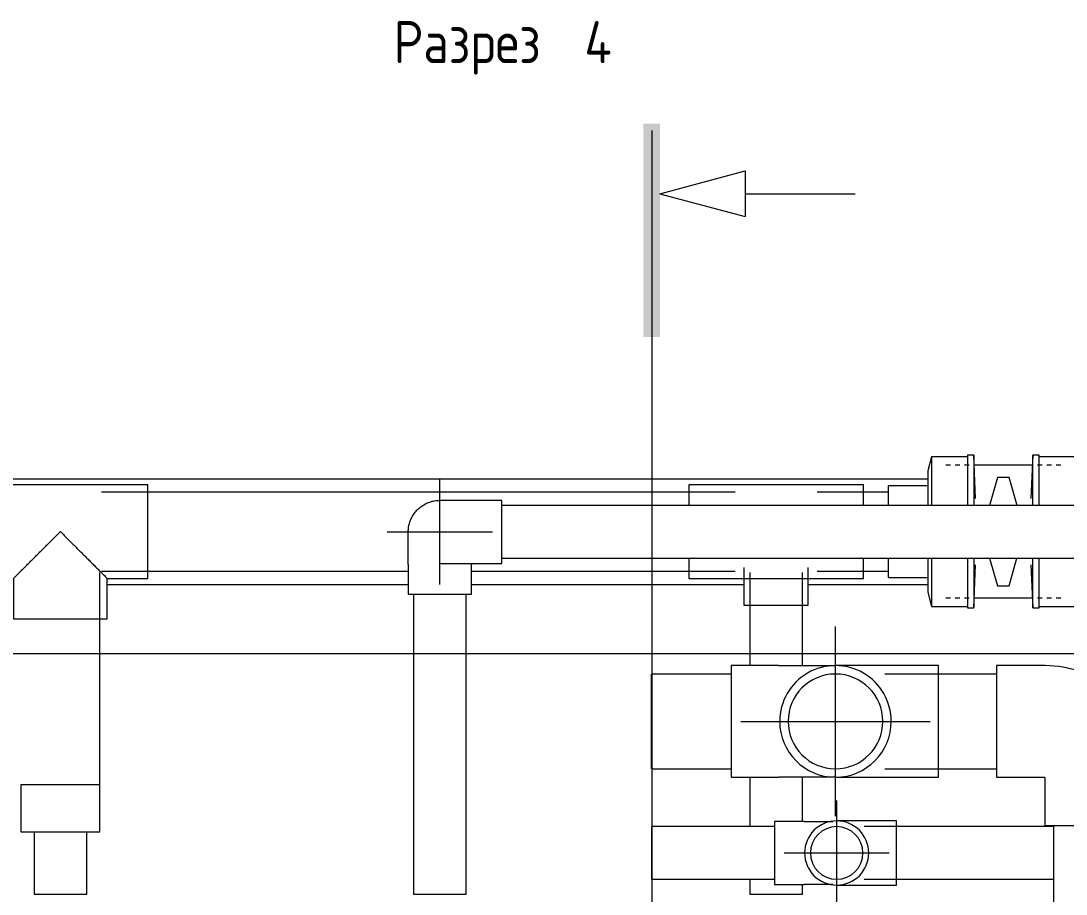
# Model space of a CAD drawing. Header units: millimetres. Extents: x -3824 to 3958, y -576 to 3647.
# Drawn here: x -3096 to -2102, y 2556 to 3385 of the extents above; entities that cross this region are included whole.
import ezdxf

# ---------------------------------------------------------------- set-up
doc = ezdxf.new("R2010")
doc.units = ezdxf.units.MM
for name, color, linetype, lineweight in [('A-_ANOTSYBL_E', 7, 'Continuous', 9), ('A_--------_E-', 8, 'Continuous', 9), ('M-_WATR----_E', 5, 'Continuous', 9)]:
    doc.layers.add(name, color=color, linetype=linetype, lineweight=lineweight)
doc.styles.add('GOST Common_1', font='GOST_Common.ttf', dxfattribs={"width": 0.9, "height": 40})

# ---------------------------------------------------------------- blocks, each defined once
blk = doc.blocks.new('PNS-0100 MAIN FRAME - ASY PNS-0100 MAIN FRAME_iam-651195-Разрез 2')
at = {"layer": 'A_--------_E-'}
for p, q in [((-2233.93, 2950), (-3274.82, 2950)), ((-3013.52, 2850), (-2727.49, 2850)), ((-2667.49, 2850), (-2408.52, 2850)), ((-2347.52, 2850), (-2233.93, 2850))]:
    blk.add_line(p, q, dxfattribs=at)
blk = doc.blocks.new('PNS-0100 MAIN FRAME - Standard-550811-Разрез 2')
blk.add_blockref('PNS-0100 MAIN FRAME - ASY PNS-0100 MAIN FRAME_iam-651195-Разрез 2', (0, 0))
blk = doc.blocks.new('COMER_TE40_U-PVC тройник равнопроходный - DN16 - DN315 _Grey_-562458-Разрез 2')
at = {"layer": 'M-_WATR----_E', "color": 66, "lineweight": 20}
for p, q in [((-2975.02, 2944.8), (-3141.02, 2944.8)), ((-3141.02, 2944.8), (-3141.02, 2855.8)), ((-2975.02, 2855.8), (-2975.02, 2944.8)), ((-3141.02, 2855.8), (-3102.52, 2855.8)), ((-3102.52, 2855.8), (-3102.52, 2817.3)), ((-3013.52, 2855.8), (-2975.02, 2855.8)), ((-3013.52, 2817.3), (-3013.52, 2855.8)), ((-3102.52, 2817.3), (-3013.52, 2817.3))]:
    blk.add_line(p, q, dxfattribs=at)
for points, knots in [([(-3102.52, 2855.8), (-3102.5, 2855.8), (-3102.27, 2856.02), (-3101.38, 2856.95), (-3100.13, 2858.19), (-3098.88, 2859.43), (-3097.86, 2860.47), (-3096.74, 2861.6), (-3095.51, 2862.82), (-3094.19, 2864.12), (-3092.83, 2865.5), (-3091.4, 2866.94), (-3089.9, 2868.43), (-3088.34, 2869.98), (-3086.75, 2871.57), (-3085.13, 2873.21), (-3082.9, 2875.43), (-3080.04, 2878.29), (-3076.51, 2881.82), (-3071.69, 2886.64), (-3065.52, 2892.79), (-3060.54, 2897.81), (-3058.02, 2900.3)], [0, 0, 0, 0, 0.0625, 0.125, 0.1875, 0.21875, 0.25, 0.28125, 0.3125, 0.34375, 0.375, 0.40625, 0.4375, 0.46875, 0.5, 0.53125, 0.5625, 0.625, 0.6875, 0.75, 0.875, 1, 1, 1, 1]), ([(-3058.02, 2900.3), (-3055.51, 2897.81), (-3050.53, 2892.79), (-3044.36, 2886.64), (-3039.54, 2881.82), (-3036.01, 2878.29), (-3033.15, 2875.43), (-3030.92, 2873.21), (-3029.3, 2871.57), (-3027.71, 2869.98), (-3026.15, 2868.43), (-3024.65, 2866.94), (-3023.22, 2865.5), (-3021.86, 2864.12), (-3020.54, 2862.82), (-3019.31, 2861.6), (-3018.19, 2860.47), (-3017.17, 2859.43), (-3015.92, 2858.19), (-3014.66, 2856.95), (-3013.78, 2856.02), (-3013.55, 2855.8), (-3013.52, 2855.8)], [0, 0, 0, 0, 0.125, 0.25, 0.3125, 0.375, 0.4375, 0.46875, 0.5, 0.53125, 0.5625, 0.59375, 0.625, 0.65625, 0.6875, 0.71875, 0.75, 0.78125, 0.8125, 0.875, 0.9375, 1, 1, 1, 1])]:
    blk.add_open_spline(points, degree=3, knots=knots, dxfattribs=at)
blk = doc.blocks.new('COMER_EL50_U-PVC отвод 90 - DN16-DN315 _Grey_-V7-Разрез 2')
at = {"layer": 'M-_WATR----_E', "color": 94, "lineweight": 20}
for p, q in [((-2727.49, 2869.18), (-2727.49, 2840.98)), ((-2667.49, 2840.98), (-2667.49, 2869.18)), ((-2727.49, 2840.98), (-2697.49, 2840.98)), ((-2697.49, 2840.98), (-2667.49, 2840.98))]:
    blk.add_line(p, q, dxfattribs=at)
at = {"layer": 'M-_WATR----_E', "color": 94, "lineweight": 20, "flags": 128}
for points in [[(-2727.49, 2899.98), (-2727.47, 2901.18), (-2727.4, 2902.38), (-2727.28, 2903.57), (-2727.11, 2904.76), (-2726.9, 2905.94), (-2726.63, 2907.11), (-2726.33, 2908.27), (-2725.97, 2909.42), (-2725.57, 2910.55), (-2725.13, 2911.66), (-2724.64, 2912.76), (-2724.1, 2913.84), (-2723.53, 2914.89), (-2722.91, 2915.92), (-2722.25, 2916.92), (-2721.56, 2917.9), (-2720.82, 2918.85), (-2720.05, 2919.76), (-2719.24, 2920.65), (-2718.39, 2921.5), (-2717.52, 2922.32), (-2716.61, 2923.1), (-2715.67, 2923.85), (-2714.7, 2924.56), (-2713.7, 2925.23), (-2712.68, 2925.85), (-2711.63, 2926.44), (-2710.56, 2926.98), (-2709.47, 2927.49), (-2708.36, 2927.94), (-2707.24, 2928.36), (-2706.09, 2928.72), (-2704.94, 2929.04), (-2703.77, 2929.32), (-2702.59, 2929.55), (-2701.41, 2929.73), (-2700.21, 2929.86), (-2699.02, 2929.94), (-2697.82, 2929.98), (-2697.49, 2929.98)], [(-2727.49, 2869.18), (-2727.49, 2870.41), (-2727.49, 2871.64), (-2727.49, 2872.87), (-2727.49, 2874.09), (-2727.49, 2875.3), (-2727.49, 2876.5), (-2727.49, 2877.69), (-2727.49, 2878.87), (-2727.49, 2880.03), (-2727.49, 2881.18), (-2727.49, 2882.3), (-2727.49, 2883.4), (-2727.49, 2884.49), (-2727.49, 2885.54), (-2727.49, 2886.57), (-2727.49, 2887.58), (-2727.49, 2888.55), (-2727.49, 2889.49), (-2727.49, 2890.4), (-2727.49, 2891.28), (-2727.49, 2892.12), (-2727.49, 2892.92), (-2727.49, 2893.69), (-2727.49, 2894.41), (-2727.49, 2895.1), (-2727.49, 2895.74), (-2727.49, 2896.35), (-2727.49, 2896.9), (-2727.49, 2897.42), (-2727.49, 2897.89), (-2727.49, 2898.31), (-2727.49, 2898.69), (-2727.49, 2899.02), (-2727.49, 2899.3), (-2727.49, 2899.53), (-2727.49, 2899.72), (-2727.49, 2899.86)], [(-2667.49, 2869.98), (-2667.49, 2869.51), (-2667.49, 2869.18)]]:
    blk.add_lwpolyline(points, dxfattribs=at)
blk = doc.blocks.new('COMER_EL50_U-PVC отвод 90 - DN16-DN315 _Grey_-V6-Разрез 2')
at = {"layer": 'M-_WATR----_E', "color": 94, "lineweight": 20}
for p, q in [((-2727.49, 2309), (-2727.49, 2280.8)), ((-2697.49, 2309), (-2727.49, 2309)), ((-2667.49, 2309), (-2697.49, 2309)), ((-2667.49, 2280.8), (-2667.49, 2309))]:
    blk.add_line(p, q, dxfattribs=at)
at = {"layer": 'M-_WATR----_E', "color": 94, "lineweight": 20, "flags": 128}
for points in [[(-2727.49, 2280.8), (-2727.49, 2279.57), (-2727.49, 2278.34), (-2727.49, 2277.11), (-2727.49, 2275.89), (-2727.49, 2274.68), (-2727.49, 2273.48), (-2727.49, 2272.29), (-2727.49, 2271.11), (-2727.49, 2269.95), (-2727.49, 2268.81), (-2727.49, 2267.68), (-2727.49, 2266.58), (-2727.49, 2265.5), (-2727.49, 2264.44), (-2727.49, 2263.41), (-2727.49, 2262.41), (-2727.49, 2261.43), (-2727.49, 2260.49), (-2727.49, 2259.58), (-2727.49, 2258.71), (-2727.49, 2257.86), (-2727.49, 2257.06), (-2727.49, 2256.3), (-2727.49, 2255.57), (-2727.49, 2254.88), (-2727.49, 2254.24), (-2727.49, 2253.64), (-2727.49, 2253.08), (-2727.49, 2252.56), (-2727.49, 2252.09), (-2727.49, 2251.67), (-2727.49, 2251.29), (-2727.49, 2250.96), (-2727.49, 2250.68), (-2727.49, 2250.45), (-2727.49, 2250.26), (-2727.49, 2250.13), (-2727.49, 2250.04), (-2727.49, 2250), (-2727.49, 2250)], [(-2667.49, 2250), (-2667.49, 2250.02), (-2667.49, 2250.1), (-2667.49, 2250.22), (-2667.49, 2250.39), (-2667.49, 2250.61), (-2667.49, 2250.88), (-2667.49, 2251.2), (-2667.49, 2251.56), (-2667.49, 2251.97), (-2667.49, 2252.43), (-2667.49, 2252.93), (-2667.49, 2253.48), (-2667.49, 2254.07), (-2667.49, 2254.7), (-2667.49, 2255.38), (-2667.49, 2256.1), (-2667.49, 2256.85), (-2667.49, 2257.64), (-2667.49, 2258.48), (-2667.49, 2259.34), (-2667.49, 2260.24), (-2667.49, 2261.18), (-2667.49, 2262.14), (-2667.49, 2263.14), (-2667.49, 2264.16), (-2667.49, 2265.21), (-2667.49, 2266.28), (-2667.49, 2267.38), (-2667.49, 2268.5), (-2667.49, 2269.64), (-2667.49, 2270.8), (-2667.49, 2271.97), (-2667.49, 2273.16), (-2667.49, 2274.36), (-2667.49, 2275.57), (-2667.49, 2276.78), (-2667.49, 2278.01), (-2667.49, 2279.24), (-2667.49, 2280.47), (-2667.49, 2280.8)]]:
    blk.add_lwpolyline(points, dxfattribs=at)
blk = doc.blocks.new('COMER_industrial series - BVI10075-336251-Разрез 2')
at = {"layer": 'M-_WATR----_E', "color": 94, "lineweight": 20}
for p, q in [((-2230.33, 2971.45), (-2233.93, 2958)), ((-2196.13, 2971.45), (-2230.33, 2971.45)), ((-2230.33, 2971.45), (-2230.33, 2925.05)), ((-2190.13, 2972.8), (-2196.13, 2972.8)), ((-2196.13, 2972.8), (-2196.13, 2925.06)), ((-2188.46, 2931.8), (-2190.13, 2972.8)), ((-2190.13, 2972.8), (-2190.13, 2925.06)), ((-2134.13, 2972.8), (-2135.8, 2931.8)), ((-2128.13, 2972.8), (-2134.13, 2972.8)), ((-2134.13, 2925.06), (-2134.13, 2972.8)), ((-2128.13, 2925.06), (-2128.13, 2972.8)), ((-2093.93, 2971.45), (-2128.13, 2971.45)), ((-2090.33, 2958), (-2093.93, 2971.45)), ((-2093.93, 2925.05), (-2093.93, 2971.45)), ((-2212.27, 2963.3), (-2216.7, 2963.3)), ((-2203.42, 2963.3), (-2207.84, 2963.3)), ((-2194.56, 2963.3), (-2198.99, 2963.3)), ((-2134.13, 2963.3), (-2190.13, 2963.3)), ((-2125.27, 2963.3), (-2129.7, 2963.3)), ((-2116.42, 2963.3), (-2120.84, 2963.3)), ((-2107.56, 2963.3), (-2111.99, 2963.3)), ((-2233.93, 2958), (-2233.93, 2925)), ((-2167.73, 2951.7), (-2175.27, 2924.98)), ((-2156.53, 2951.7), (-2167.73, 2951.7)), ((-2148.99, 2924.98), (-2156.53, 2951.7)), ((-2090.33, 2925), (-2090.33, 2958)), ((-2233.93, 2943.8), (-2271.13, 2943.8)), ((-2271.13, 2925.18), (-2271.13, 2943.8)), ((-2053.13, 2943.8), (-2090.33, 2943.8)), ((-2053.13, 2943.8), (-2053.13, 2928.45)), ((-2271.13, 2856.8), (-2271.13, 2874.77)), ((-2233.93, 2874.96), (-2233.93, 2842.6)), ((-2230.33, 2874.93), (-2230.33, 2829.15)), ((-2196.13, 2874.92), (-2196.13, 2827.8)), ((-2190.13, 2874.92), (-2190.13, 2827.8)), ((-2175.09, 2874.98), (-2167.73, 2848.9)), ((-2156.53, 2848.9), (-2149.17, 2874.98)), ((-2134.13, 2827.8), (-2134.13, 2874.92)), ((-2128.13, 2827.8), (-2128.13, 2874.92)), ((-2093.93, 2829.15), (-2093.93, 2874.93)), ((-2090.33, 2842.6), (-2090.33, 2874.96)), ((-2190.13, 2827.8), (-2188.46, 2868.8)), ((-2135.8, 2868.8), (-2134.13, 2827.8)), ((-2053.13, 2867), (-2053.13, 2856.8)), ((-2271.13, 2856.8), (-2233.93, 2856.8)), ((-2090.33, 2856.8), (-2053.13, 2856.8)), ((-2233.93, 2842.6), (-2230.33, 2829.15)), ((-2167.73, 2848.9), (-2156.53, 2848.9)), ((-2093.93, 2829.15), (-2090.33, 2842.6)), ((-2216.7, 2837.3), (-2212.27, 2837.3)), ((-2207.84, 2837.3), (-2203.42, 2837.3)), ((-2198.99, 2837.3), (-2194.56, 2837.3)), ((-2190.13, 2837.3), (-2134.13, 2837.3)), ((-2129.7, 2837.3), (-2125.27, 2837.3)), ((-2120.84, 2837.3), (-2116.42, 2837.3)), ((-2111.99, 2837.3), (-2107.56, 2837.3)), ((-2230.33, 2829.15), (-2196.13, 2829.15)), ((-2196.13, 2827.8), (-2190.13, 2827.8)), ((-2134.13, 2827.8), (-2128.13, 2827.8)), ((-2128.13, 2829.15), (-2093.93, 2829.15))]:
    blk.add_line(p, q, dxfattribs=at)
blk = doc.blocks.new('RB90 - Переходное кольцо ПВХ-V52-Разрез 2')
at = {"layer": 'M-_WATR----_E', "color": 66, "lineweight": 20}
for p, q in [((-3095.52, 2660), (-3095.52, 2646)), ((-3020.52, 2646), (-3020.52, 2660)), ((-3095.52, 2646), (-3095.52, 2615)), ((-3020.52, 2615), (-3020.52, 2646))]:
    blk.add_line(p, q, dxfattribs=at)
for centre, major_axis, start_param, end_param in [((-3058.02, 2660), (-37.5, 0), 0.00014, 3.141453), ((-3058.02, 2615), (37.5, 0), 3.141593, 6.283185)]:
    blk.add_ellipse(centre, major_axis=major_axis, ratio=0.000157, start_param=start_param, end_param=end_param, dxfattribs=at)
blk = doc.blocks.new('Тройник клеевой - d 20-315 мм-973939-Разрез 2')
at = {"layer": 'M-_WATR----_E', "color": 40, "lineweight": 20}
for p, q in [((-2294.42, 2625.5), (-2320.42, 2625.5)), ((-2263.42, 2625.5), (-2294.42, 2625.5)), ((-2263.42, 2595), (-2263.42, 2625.5)), ((-2263.42, 2564.5), (-2263.42, 2595)), ((-2320.42, 2564.5), (-2294.42, 2564.5)), ((-2294.42, 2564.5), (-2263.42, 2564.5))]:
    blk.add_line(p, q, dxfattribs=at)
for start, end in [(0, 180), (180, 0)]:
    blk.add_arc((-2320.42, 2595), 30.5, start, end, dxfattribs=at)
blk = doc.blocks.new('COMER_EL50_U-PVC отвод 90 - DN16-DN315 _Grey_-V90-Разрез 2')
at = {"layer": 'M-_WATR----_E', "color": 40, "lineweight": 20}
for p, q in [((-2351.22, 2625), (-2379.42, 2625)), ((-2379.42, 2625), (-2379.42, 2595)), ((-2379.42, 2595), (-2379.42, 2565)), ((-2379.42, 2565), (-2351.22, 2565))]:
    blk.add_line(p, q, dxfattribs=at)
at = {"layer": 'M-_WATR----_E', "color": 40, "lineweight": 20, "flags": 128}
for points in [[(-2351.22, 2625), (-2349.99, 2625), (-2348.76, 2625), (-2347.54, 2625), (-2346.32, 2625), (-2345.1, 2625), (-2343.9, 2625), (-2342.71, 2625), (-2341.54, 2625), (-2340.37, 2625), (-2339.23, 2625), (-2338.1, 2625), (-2337, 2625), (-2335.92, 2625), (-2334.86, 2625), (-2333.83, 2625), (-2332.83, 2625), (-2331.86, 2625), (-2330.91, 2625), (-2330, 2625), (-2329.13, 2625), (-2328.29, 2625), (-2327.48, 2625), (-2326.72, 2625), (-2325.99, 2625), (-2325.31, 2625), (-2324.66, 2625), (-2324.22, 2625)], [(-2324.22, 2565), (-2324.49, 2565), (-2325.13, 2565), (-2325.8, 2565), (-2326.52, 2565), (-2327.27, 2565), (-2328.07, 2565), (-2328.9, 2565), (-2329.77, 2565), (-2330.67, 2565), (-2331.6, 2565), (-2332.56, 2565), (-2333.56, 2565), (-2334.58, 2565), (-2335.63, 2565), (-2336.71, 2565), (-2337.8, 2565), (-2338.92, 2565), (-2340.06, 2565), (-2341.22, 2565), (-2342.39, 2565), (-2343.58, 2565), (-2344.78, 2565), (-2345.99, 2565), (-2347.21, 2565), (-2348.43, 2565), (-2349.66, 2565), (-2350.89, 2565), (-2351.22, 2565)]]:
    blk.add_lwpolyline(points, dxfattribs=at)
blk = doc.blocks.new('COMER_EL50_U-PVC отвод 90 - DN16-DN315 _Grey_-V91-Разрез 2')
at = {"layer": 'M-_WATR----_E', "color": 33, "lineweight": 20}
for p, q in [((-2123.33, 2773), (-2168.53, 2773)), ((-2168.53, 2773), (-2168.53, 2667)), ((-2168.53, 2667), (-2123.33, 2667)), ((-2122.53, 2666.2), (-2122.53, 2621)), ((-2016.53, 2621), (-2016.53, 2666.2)), ((-2122.53, 2621), (-2016.53, 2621))]:
    blk.add_line(p, q, dxfattribs=at)
at = {"layer": 'M-_WATR----_E', "color": 33, "lineweight": 20, "flags": 128}
for points in [[(-2016.53, 2666.2), (-2016.62, 2670.47), (-2016.88, 2674.73), (-2017.3, 2678.99), (-2017.9, 2683.22), (-2018.66, 2687.42), (-2019.6, 2691.59), (-2020.69, 2695.71), (-2021.96, 2699.8), (-2023.38, 2703.82), (-2024.96, 2707.79), (-2026.71, 2711.69), (-2028.6, 2715.52), (-2030.65, 2719.27), (-2032.85, 2722.93), (-2035.19, 2726.5), (-2037.67, 2729.98), (-2040.29, 2733.36), (-2043.04, 2736.62), (-2045.92, 2739.78), (-2048.93, 2742.81), (-2052.05, 2745.73), (-2055.29, 2748.51), (-2058.63, 2751.17), (-2062.08, 2753.69), (-2065.63, 2756.07), (-2069.27, 2758.3), (-2073, 2760.39), (-2076.8, 2762.33), (-2080.68, 2764.11), (-2084.63, 2765.74), (-2088.65, 2767.21), (-2092.71, 2768.52), (-2096.83, 2769.66), (-2100.99, 2770.64), (-2105.18, 2771.45), (-2109.4, 2772.09), (-2113.65, 2772.56), (-2117.91, 2772.86), (-2122.18, 2772.99), (-2123.33, 2773)], [(-2123.33, 2667), (-2123.3, 2667), (-2123.27, 2667), (-2123.24, 2666.99), (-2123.21, 2666.99), (-2123.18, 2666.98), (-2123.14, 2666.98), (-2123.11, 2666.97), (-2123.08, 2666.96), (-2123.05, 2666.95), (-2123.02, 2666.94), (-2122.99, 2666.92), (-2122.96, 2666.91), (-2122.94, 2666.89), (-2122.91, 2666.88), (-2122.88, 2666.86), (-2122.86, 2666.84), (-2122.83, 2666.82), (-2122.81, 2666.8), (-2122.78, 2666.78), (-2122.76, 2666.76), (-2122.74, 2666.73), (-2122.72, 2666.71), (-2122.7, 2666.68), (-2122.68, 2666.66), (-2122.66, 2666.63), (-2122.64, 2666.6), (-2122.63, 2666.58), (-2122.61, 2666.55), (-2122.6, 2666.52), (-2122.59, 2666.49), (-2122.58, 2666.46), (-2122.57, 2666.43), (-2122.56, 2666.4), (-2122.55, 2666.37), (-2122.55, 2666.34), (-2122.54, 2666.3), (-2122.54, 2666.27), (-2122.54, 2666.24), (-2122.53, 2666.21), (-2122.53, 2666.2)]]:
    blk.add_lwpolyline(points, dxfattribs=at)
blk = doc.blocks.new('Тройник клеевой - d 20-315 мм-974189-Разрез 2')
at = {"layer": 'M-_WATR----_E', "color": 33, "lineweight": 20}
for p, q in [((-2274.56, 2773), (-2321.56, 2773)), ((-2223.56, 2773), (-2274.56, 2773)), ((-2223.56, 2720), (-2223.56, 2773)), ((-2223.56, 2667), (-2223.56, 2720)), ((-2321.56, 2667), (-2274.56, 2667)), ((-2274.56, 2667), (-2223.56, 2667))]:
    blk.add_line(p, q, dxfattribs=at)
for start, end in [(359.99996, 179.99996), (179.99996, 359.99996)]:
    blk.add_arc((-2321.56, 2720), 53, start, end, dxfattribs=at)
blk = doc.blocks.new('COMER_EL50_U-PVC отвод 90 - DN16-DN315 _Grey_-V92-Разрез 2')
at = {"layer": 'M-_WATR----_E', "color": 33, "lineweight": 20}
for p, q in [((-2375.36, 2773), (-2420.56, 2773)), ((-2420.56, 2773), (-2420.56, 2720)), ((-2420.56, 2720), (-2420.56, 2667)), ((-2420.56, 2667), (-2375.36, 2667))]:
    blk.add_line(p, q, dxfattribs=at)
at = {"layer": 'M-_WATR----_E', "color": 33, "lineweight": 20, "flags": 128}
for points in [[(-2375.36, 2773), (-2373.21, 2773), (-2371.06, 2773), (-2368.92, 2773), (-2366.79, 2773), (-2364.67, 2773), (-2362.57, 2773), (-2360.49, 2773), (-2358.43, 2773), (-2356.4, 2773), (-2354.41, 2773), (-2352.44, 2773), (-2350.51, 2773), (-2348.62, 2773), (-2346.78, 2773), (-2344.98, 2773), (-2343.23, 2773), (-2341.53, 2773), (-2339.88, 2773), (-2338.29, 2773), (-2336.76, 2773), (-2335.29, 2773), (-2333.89, 2773), (-2332.55, 2773), (-2331.28, 2773), (-2330.09, 2773), (-2328.96, 2773), (-2327.91, 2773), (-2326.93, 2773), (-2326.03, 2773), (-2325.21, 2773), (-2324.47, 2773), (-2323.82, 2773), (-2323.24, 2773), (-2322.75, 2773), (-2322.34, 2773), (-2322.02, 2773), (-2321.78, 2773), (-2321.63, 2773), (-2321.56, 2773)], [(-2321.6, 2667), (-2321.73, 2667), (-2321.94, 2667), (-2322.24, 2667), (-2322.63, 2667), (-2323.1, 2667), (-2323.65, 2667), (-2324.29, 2667), (-2325.01, 2667), (-2325.8, 2667), (-2326.68, 2667), (-2327.64, 2667), (-2328.67, 2667), (-2329.77, 2667), (-2330.95, 2667), (-2332.2, 2667), (-2333.52, 2667), (-2334.91, 2667), (-2336.36, 2667), (-2337.87, 2667), (-2339.45, 2667), (-2341.08, 2667), (-2342.76, 2667), (-2344.5, 2667), (-2346.29, 2667), (-2348.12, 2667), (-2350, 2667), (-2351.92, 2667), (-2353.87, 2667), (-2355.86, 2667), (-2357.88, 2667), (-2359.93, 2667), (-2362, 2667), (-2364.1, 2667), (-2366.21, 2667), (-2368.34, 2667), (-2370.48, 2667), (-2372.63, 2667), (-2374.78, 2667), (-2375.36, 2667)]]:
    blk.add_lwpolyline(points, dxfattribs=at)
blk = doc.blocks.new('Тройник клеевой - d 20-315 мм-V93-Разрез 2')
at = {"layer": 'M-_WATR----_E', "color": 66, "lineweight": 20}
for p, q in [((-2417.02, 2944.8), (-2461.02, 2944.8)), ((-2461.02, 2944.8), (-2461.02, 2925.16)), ((-2378.02, 2944.8), (-2417.02, 2944.8)), ((-2339.02, 2944.8), (-2378.02, 2944.8)), ((-2295.02, 2944.8), (-2339.02, 2944.8)), ((-2295.02, 2925.16), (-2295.02, 2944.8)), ((-2461.02, 2874.78), (-2461.02, 2855.8)), ((-2295.02, 2855.8), (-2295.02, 2874.78)), ((-2408.52, 2866.05), (-2408.52, 2861.3)), ((-2408.52, 2861.3), (-2408.52, 2830.3)), ((-2347.52, 2861.3), (-2347.52, 2866.05)), ((-2347.52, 2830.3), (-2347.52, 2861.3)), ((-2461.02, 2855.8), (-2417.02, 2855.8)), ((-2417.02, 2855.8), (-2378.02, 2855.8)), ((-2378.02, 2855.8), (-2339.02, 2855.8)), ((-2339.02, 2855.8), (-2295.02, 2855.8))]:
    blk.add_line(p, q, dxfattribs=at)
blk.add_ellipse((-2378.02, 2830.3), major_axis=(30.5, 0), ratio=0.000031, start_param=3.141593, end_param=6.283185, dxfattribs=at)
blk = doc.blocks.new('Разрез - Имя вида спереди-163744-Разрез 2')
at = {"layer": 'A-_ANOTSYBL_E'}
blk.add_hatch(color=256, dxfattribs=at).paths.add_polyline_path([(-3449.53, 2776.46), (-3449.53, 2792.42), (-3652.15, 2792.42), (-3652.15, 2776.46)])
for p, q in [((-3585.49, 2873.38), (-3585.49, 2977.81)), ((-3585.49, 2792.42), (-3607.18, 2873.38)), ((-3607.18, 2873.38), (-3563.79, 2873.38)), ((-3585.49, 2792.42), (-3563.79, 2873.38))]:
    blk.add_line(p, q, dxfattribs=at)

msp = doc.modelspace()

# ---------------------------------------------------------------- linework, layer by layer
at = {"layer": 'A-_ANOTSYBL_E'}
for p, q in [((-2496.19, 3281.18), (-2496.19, -475.72)), ((-3645.49, 2784.54), (3793.87, 2784.54))]:
    msp.add_line(p, q, dxfattribs=at)
at = {"layer": 'M-_WATR----_E', "color": 94, "lineweight": 20}
for p, q in [((-2697.49, 2849.98), (-2697.49, 2949.98)), ((-2271.13, 2937.8), (-2339.02, 2937.8)), ((-2043.49, 2924.98), (-2638.49, 2924.98)), ((-2747.49, 2899.98), (-2647.49, 2899.98)), ((-2638.49, 2874.98), (-2043.49, 2874.98)), ((-2339.02, 2862.8), (-2271.13, 2862.8)), ((-2722.49, 2840.98), (-2722.49, 2556)), ((-2672.49, 2556), (-2672.49, 2840.98)), ((-2722.49, 2556), (-2672.49, 2556))]:
    msp.add_line(p, q, dxfattribs=at)
at = {"layer": 'M-_WATR----_E', "color": 66, "lineweight": 20}
for p, q in [((-2417.02, 2937.8), (-3019.02, 2937.8)), ((-3020.52, 2660), (-3020.52, 2861.3)), ((-3019.02, 2862.8), (-2727.49, 2862.8)), ((-2667.49, 2862.8), (-2417.02, 2862.8)), ((-2403.02, 2861.3), (-2403.02, 2773)), ((-2353.02, 2772.98), (-2353.02, 2861.3)), ((-2403.02, 2667), (-2403.02, 2620)), ((-2353.02, 2625), (-2353.02, 2667.08)), ((-3083.02, 2615), (-3083.02, 2556)), ((-3033.02, 2556), (-3033.02, 2615)), ((-2403.02, 2570), (-2403.02, 2556)), ((-2353.02, 2556), (-2353.02, 2565))]:
    msp.add_line(p, q, dxfattribs=at)
at = {"layer": 'M-_WATR----_E', "color": 33, "lineweight": 20}
for p, q in [((-2321.56, 2630), (-2321.56, 2810)), ((-2321.56, 2630), (-2321.56, 2810)), ((-2420.56, 2765), (-2496.51, 2765)), ((-2496.51, 2675), (-2496.51, 2765)), ((-2168.53, 2765), (-2274.56, 2765)), ((-2411.56, 2720), (-2231.56, 2720)), ((-2411.56, 2720), (-2231.56, 2720)), ((-2496.51, 2675), (-2420.56, 2675)), ((-2274.56, 2675), (-2168.53, 2675)), ((-2114.53, 2621), (-2114.53, 274))]:
    msp.add_line(p, q, dxfattribs=at)
at = {"layer": 'M-_WATR----_E', "color": 40, "lineweight": 20}
for p, q in [((-2320.42, 2545), (-2320.42, 2645)), ((-2320.42, 2545), (-2320.42, 2645)), ((-2379.42, 2620), (-2496.51, 2620)), ((-2496.51, 2620), (-2496.51, 2570)), ((-2114.53, 2620), (-2294.42, 2620)), ((-2370.42, 2595), (-2270.42, 2595)), ((-2370.42, 2595), (-2270.42, 2595)), ((-2496.51, 2570), (-2379.42, 2570)), ((-2294.42, 2570), (-2114.53, 2570))]:
    msp.add_line(p, q, dxfattribs=at)
at = {"layer": 'M-_WATR----_E', "color": 33, "lineweight": 20}
for start, end in [(0, 180), (180, 360)]:
    msp.add_arc((-2321.56, 2720), 45, start, end, dxfattribs=at)
at = {"layer": 'M-_WATR----_E', "color": 40, "lineweight": 20}
for start, end in [(0, 180), (180, 0)]:
    msp.add_arc((-2320.42, 2595), 25, start, end, dxfattribs=at)
at = {"layer": 'M-_WATR----_E', "color": 66, "lineweight": 20}
for centre, major_axis, ratio, start_param, end_param in [((-3058.02, 2660), (-37.5, 0), 0.000157, 0, 1.570796), ((-3058.02, 2660), (-37.5, 0), 0.000157, 1.570796, 3.141593), ((-3058.02, 2556), (25, 0), 0.000073, 3.141593, 4.712389), ((-3058.02, 2556), (25, 0), 0.000073, 4.712389, 6.283185), ((-2378.02, 2556), (25, 0), 0.000027, 3.141593, 4.712389), ((-2378.02, 2556), (25, 0), 0.000027, 4.712389, 6.283185)]:
    msp.add_ellipse(centre, major_axis=major_axis, ratio=ratio, start_param=start_param, end_param=end_param, dxfattribs=at)

# ---------------------------------------------------------------- block references
at = {"layer": 'A-_ANOTSYBL_E', "rotation": 269.9999999999996}
msp.add_blockref('Разрез - Имя вида спереди-163744-Разрез 2', (-5280.73, -364.3), dxfattribs=at)
at = {"layer": 'A_--------_E-'}
msp.add_blockref('PNS-0100 MAIN FRAME - Standard-550811-Разрез 2', (0, 0), dxfattribs=at)
at = {"layer": 'M-_WATR----_E', "color": 94, "lineweight": 20}
for name in ['COMER_industrial series - BVI10075-336251-Разрез 2', 'COMER_EL50_U-PVC отвод 90 - DN16-DN315 _Grey_-V7-Разрез 2']:
    msp.add_blockref(name, (0, 0), dxfattribs=at)
at = {"layer": 'M-_WATR----_E', "color": 66, "lineweight": 20}
for name in ['COMER_TE40_U-PVC тройник равнопроходный - DN16 - DN315 _Grey_-562458-Разрез 2', 'Тройник клеевой - d 20-315 мм-V93-Разрез 2', 'RB90 - Переходное кольцо ПВХ-V52-Разрез 2']:
    msp.add_blockref(name, (0, 0), dxfattribs=at)
at = {"layer": 'M-_WATR----_E', "color": 94, "lineweight": 20, "rotation": 270}
msp.add_blockref('COMER_EL50_U-PVC отвод 90 - DN16-DN315 _Grey_-V6-Разрез 2', (-4947.49, 202.49), dxfattribs=at)
at = {"layer": 'M-_WATR----_E', "color": 33, "lineweight": 20}
for name in ['COMER_EL50_U-PVC отвод 90 - DN16-DN315 _Grey_-V92-Разрез 2', 'Тройник клеевой - d 20-315 мм-974189-Разрез 2', 'COMER_EL50_U-PVC отвод 90 - DN16-DN315 _Grey_-V91-Разрез 2']:
    msp.add_blockref(name, (0, 0), dxfattribs=at)
at = {"layer": 'M-_WATR----_E', "color": 40, "lineweight": 20}
for name in ['COMER_EL50_U-PVC отвод 90 - DN16-DN315 _Grey_-V90-Разрез 2', 'Тройник клеевой - d 20-315 мм-973939-Разрез 2']:
    msp.add_blockref(name, (0, 0), dxfattribs=at)

# ---------------------------------------------------------------- texts
at = {"layer": 'A-_ANOTSYBL_E', "char_height": 40, "attachment_point": 1, "style": 'GOST Common_1'}
for s, insert, width in [('Разрез', (-2741.46, 3385.27), 193.367), (' 4', (-2581.91, 3385.27), 51.9493)]:
    msp.add_mtext(s, dxfattribs=dict(at, insert=insert, width=width))

doc.saveas('drawing.dxf')
